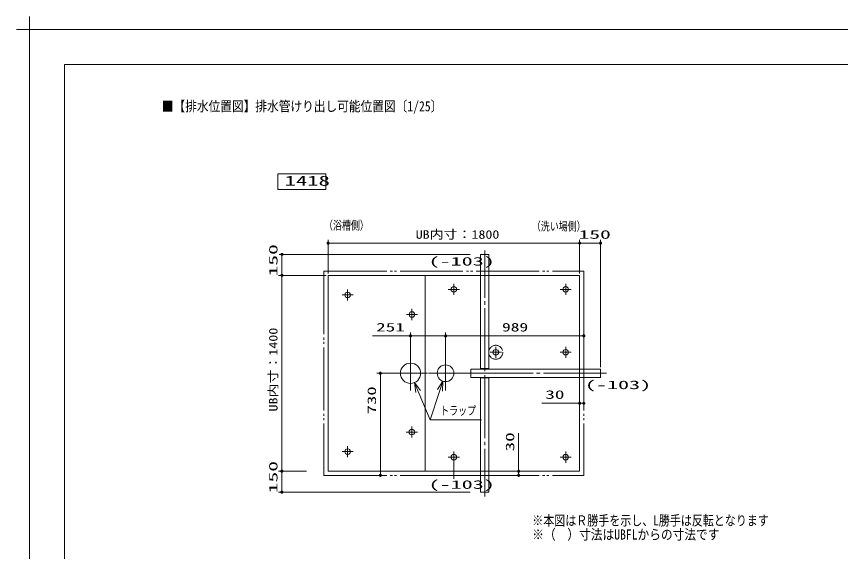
# Model space of a CAD drawing. Units: millimetres on the paper, scale 1:25. Extents: x -305 to 305, y -152 to 152.
# Drawn here: x -304.8 to -69, y -0.7 to 152.3 of the extents above; entities that cross this region are included whole.
import ezdxf
from ezdxf.enums import TextEntityAlignment as Align

# ---------------------------------------------------------------- set-up
doc = ezdxf.new("R2010")
doc.units = ezdxf.units.MM
for name, pattern in [('LONG_CHAIN', [21, 18, -1, 1, -1]), ('LONG_DASHED2', [13, 12, -1]), ('LONG_DOUBLE_CHAIN', [21.8, 18, -1, 0.6, -0.6, 0.6, -1])]:
    doc.linetypes.add(name, pattern=pattern)
doc.layers.add('0-0_PV', color=7, linetype='Continuous')
for name, color, linetype, lineweight in [('0-1_TV', 7, 'Continuous', 9), ('0-2_0', 7, 'Continuous', 9), ('0-3_1図面枠', 7, 'Continuous', 9), ('0-4_図面枠', 3, 'Continuous', 9), ('0-5_DEFPOINTS', 7, 'Continuous', 9)]:
    doc.layers.add(name, color=color, linetype=linetype, lineweight=lineweight)
doc.styles.add('ＭＳ ゴシック', font='')
doc.styles.get('ＭＳ ゴシック').set_extended_font_data('MS Gothic')

# ---------------------------------------------------------------- blocks, each defined once
blk = doc.blocks.new('_DOTSMALL')
at = {"layer": '0-2_0'}
for p, q in [((0.0746, 0.1), (-0.0746, 0.1)), ((0.1223, -0.0248), (-0.1223, -0.0248))]:
    blk.add_line(p, q, dxfattribs=at)
for points in [[(0.125, 0), (0.124, 0.0157), (0.1211, 0.0311), (0.1162, 0.046), (0.1095, 0.0602), (0.1011, 0.0735), (0.0911, 0.0856), (0.0797, 0.0963), (0.067, 0.1055), (0.0532, 0.1131), (0.0386, 0.1189), (0.0234, 0.1228), (0.0078, 0.1248), (-0.0078, 0.1248), (-0.0234, 0.1228), (-0.0386, 0.1189), (-0.0532, 0.1131), (-0.067, 0.1055), (-0.0797, 0.0963), (-0.0911, 0.0856), (-0.1011, 0.0735), (-0.1095, 0.0602), (-0.1162, 0.046), (-0.1211, 0.0311), (-0.124, 0.0157), (-0.125, 0), (0, 0)], [(-0.125, 0), (-0.124, -0.0157), (-0.1211, -0.0311), (-0.1162, -0.046), (-0.1095, -0.0602), (-0.1011, -0.0735), (-0.0911, -0.0856), (-0.0797, -0.0963), (-0.067, -0.1055), (-0.0532, -0.1131), (-0.0386, -0.1189), (-0.0234, -0.1228), (-0.0078, -0.1248), (0.0078, -0.1248), (0.0234, -0.1228), (0.0386, -0.1189), (0.0532, -0.1131), (0.067, -0.1055), (0.0797, -0.0963), (0.0911, -0.0856), (0.1011, -0.0735), (0.1095, -0.0602), (0.1162, -0.046), (0.1211, -0.0311), (0.124, -0.0157), (0.125, 0), (0, 0)]]:
    blk.add_lwpolyline(points, close=True, dxfattribs=at)
blk = doc.blocks.new('グループ-6')
at = {"layer": '0-3_1図面枠'}
for p, q in [((-4200, 2895), (-4200, 3045)), ((-4275, 2970), (-4125, 2970))]:
    blk.add_line(p, q, dxfattribs=at)
blk = doc.blocks.new('_OPEN30')
at = {"layer": '0-2_0'}
blk.add_line((0, 0), (-1, 0), dxfattribs=at)
blk.add_lwpolyline([(-1, 0.2679), (0, 0), (-1, -0.2679)], dxfattribs=at)

msp = doc.modelspace()

# ---------------------------------------------------------------- linework, layer by layer
at = {"layer": '0-1_TV'}
for p, q in [((-229.965, 107.278), (-229.965, 102.778)), ((-229.965, 107.278), (-216.215, 107.278)), ((-216.215, 107.278), (-216.215, 102.778)), ((-229.965, 102.778), (-216.215, 102.778)), ((-215.612, 78.73), (-215.612, 88.43)), ((-215.612, 87.43), (-143.612, 87.43)), ((-143.612, 78.73), (-143.612, 88.43)), ((-143.612, 87.43), (-137.612, 87.43)), ((-137.612, 51.93), (-137.612, 88.43)), ((-174.912, 84.23), (-229.612, 84.23)), ((-228.812, 78.23), (-228.812, 84.23)), ((-171.972, 51.55), (-171.972, 84.23)), ((-171.972, 84.23), (-169.572, 84.23)), ((-169.572, 51.55), (-169.572, 84.23)), ((-216.112, 78.23), (-229.812, 78.23)), ((-229.312, 78.23), (-229.612, 78.23)), ((-228.812, 22.23), (-228.812, 78.23)), ((-215.612, 78.23), (-143.612, 78.23)), ((-215.612, 78.23), (-215.612, 22.23)), ((-187.812, 78.23), (-187.812, 22.23)), ((-143.612, 78.23), (-143.612, 22.23)), ((-143.612, 75.73), (-143.612, 40.646)), ((-142.412, 76.93), (-142.412, 40.646)), ((-192.012, 50.73), (-192.012, 61.915)), ((-181.972, 50.73), (-181.972, 61.915)), ((-142.412, 55.827), (-142.412, 61.915)), ((-192.012, 60.915), (-202.851, 60.915)), ((-192.012, 60.915), (-181.972, 60.915)), ((-189.692, 60.915), (-187.372, 60.915)), ((-181.972, 60.915), (-142.412, 60.915)), ((-192.512, 50.23), (-201.623, 50.23)), ((-200.623, 50.23), (-200.623, 21.03)), ((-174.772, 51.43), (-174.772, 49.03)), ((-137.612, 51.43), (-174.772, 51.43)), ((-171.972, 51.55), (-169.572, 51.55)), ((-137.612, 51.43), (-137.612, 49.03)), ((-137.612, 49.03), (-174.772, 49.03)), ((-171.972, 48.91), (-169.572, 48.91)), ((-171.972, 48.91), (-171.972, 16.23)), ((-169.572, 48.91), (-169.572, 16.23)), ((-186.397, 36.943), (-189.805, 45.007)), ((-143.612, 41.646), (-154.443, 41.646)), ((-142.412, 41.646), (-143.612, 41.646)), ((-161.065, 22.23), (-161.065, 33.061)), ((-179.612, 26.891), (-179.612, 20.003)), ((-221.75, 22.23), (-229.812, 22.23)), ((-228.812, 16.23), (-228.812, 22.23)), ((-215.612, 22.23), (-143.612, 22.23)), ((-215.112, 22.23), (-160.065, 22.23)), ((-161.065, 22.23), (-161.065, 21.03)), ((-203.274, 21.03), (-199.623, 21.03)), ((-185.739, 21.03), (-160.065, 21.03)), ((-174.912, 16.23), (-229.812, 16.23)), ((-171.972, 16.23), (-169.572, 16.23))]:
    msp.add_line(p, q, dxfattribs=at)
at = {"layer": '0-1_TV', "linetype": 'LONG_CHAIN'}
for p, q in [((-170.772, 50.818), (-170.772, 85.3)), ((-179.612, 75.83), (-179.612, 72.63)), ((-147.612, 75.83), (-147.612, 72.63)), ((-210.012, 74.23), (-210.012, 71.03)), ((-181.212, 74.23), (-178.012, 74.23)), ((-149.212, 74.23), (-146.012, 74.23)), ((-211.612, 72.63), (-208.412, 72.63)), ((-191.594, 68.63), (-191.594, 65.43)), ((-193.194, 67.03), (-189.994, 67.03)), ((-167.612, 57.83), (-167.612, 54.63)), ((-147.612, 57.83), (-147.612, 54.63)), ((-192.012, 55.13), (-192.012, 45.33)), ((-181.972, 55.13), (-181.972, 45.33)), ((-169.212, 56.23), (-166.012, 56.23)), ((-149.212, 56.23), (-146.012, 56.23)), ((-196.912, 50.23), (-187.112, 50.23)), ((-186.872, 50.23), (-177.072, 50.23)), ((-184.432, 50.23), (-174.632, 50.23)), ((-135.915, 50.23), (-177.212, 50.23)), ((-170.772, 49.642), (-170.772, 14.946)), ((-193.212, 33.43), (-190.012, 33.43)), ((-191.612, 35.03), (-191.612, 31.83)), ((-210.012, 29.43), (-210.012, 26.23)), ((-211.612, 27.83), (-208.412, 27.83)), ((-181.212, 26.23), (-178.012, 26.23)), ((-179.612, 27.83), (-179.612, 24.63)), ((-149.212, 26.23), (-146.012, 26.23)), ((-147.612, 27.83), (-147.612, 24.63))]:
    msp.add_line(p, q, dxfattribs=at)
at = {"layer": '0-1_TV', "linetype": 'LONG_DOUBLE_CHAIN'}
for p, q in [((-216.812, 79.43), (-142.412, 79.43)), ((-216.812, 79.43), (-216.812, 21.03)), ((-142.412, 79.43), (-142.412, 21.03)), ((-216.812, 21.03), (-142.412, 21.03))]:
    msp.add_line(p, q, dxfattribs=at)
at = {"layer": '0-1_TV'}
msp.add_lwpolyline([(-171.684, 36.943), (-186.397, 36.943), (-183.606, 45.325)], dxfattribs=at)
for centre, radius in [((-210.012, 72.63), 0.8), ((-179.612, 74.23), 0.8), ((-147.612, 74.23), 0.8), ((-191.594, 67.03), 0.8), ((-167.612, 56.23), 0.8), ((-147.612, 56.23), 0.8), ((-192.012, 50.23), 2.9), ((-181.972, 50.23), 2.4), ((-191.612, 33.43), 0.8), ((-210.012, 27.83), 0.8), ((-179.612, 26.23), 0.8), ((-147.612, 26.23), 0.8)]:
    msp.add_circle(centre, radius, dxfattribs=at)
at = {"layer": '0-1_TV', "linetype": 'LONG_DASHED2'}
msp.add_circle((-167.612, 56.23), 2, dxfattribs=at)
at = {"layer": '0-4_図面枠'}
msp.add_lwpolyline([(-291.017, -138.498), (108.983, -138.498), (108.983, 138.502), (-291.017, 138.502)], close=True, dxfattribs=at)
at = {"layer": '0-5_DEFPOINTS'}
for p in [(118.983, 148.502), (-301.017, -148.498)]:
    msp.add_line(p, (-301.017, 148.502), dxfattribs=at)

# ---------------------------------------------------------------- block references
at = {"layer": '0-1_TV'}
for name, p, xscale, yscale, rotation in [('_DOTSMALL', (-215.612, 87.43), 2.32, 2.32, 180), ('_DOTSMALL', (-143.612, 87.43), 2.32, 2.32, 180), ('_DOTSMALL', (-228.812, 84.23), 2.32, 2.32, 90), ('_DOTSMALL', (-228.812, 78.23), 2.32, 2.32, 270), ('_DOTSMALL', (-228.812, 78.23), 2.32, 2.32, 90), ('_DOTSMALL', (-192.012, 60.915), 2.32, 2.32, 180), ('_DOTSMALL', (-181.972, 60.915), 2.32, 2.32, 180), ('_DOTSMALL', (-200.623, 50.23), 2.32, 2.32, 90), ('_OPEN30', (-190.883, 47.559), 2.77, 2.77, 112.90995), ('_OPEN30', (-182.73, 47.953), 2.77, 2.77, 71.58123), ('_DOTSMALL', (-142.412, 41.646), 2.32, 2.32, 180), ('_DOTSMALL', (-228.812, 22.23), 2.32, 2.32, 90), ('_DOTSMALL', (-228.812, 22.23), 2.32, 2.32, 270), ('_DOTSMALL', (-200.623, 21.03), 2.32, 2.32, 270), ('_DOTSMALL', (-161.065, 22.23), 2.32, 2.32, 270), ('_DOTSMALL', (-161.065, 21.03), 2.32, 2.32, 90), ('_DOTSMALL', (-228.812, 16.23), 2.32, 2.32, 270)]:
    msp.add_blockref(name, p, dxfattribs=dict(at, xscale=xscale, yscale=yscale, rotation=rotation))
at = {"layer": '0-1_TV', "xscale": 2.32, "yscale": 2.32}
for p in [(-143.612, 87.43), (-137.612, 87.43), (-181.972, 60.915), (-142.412, 60.915), (-143.612, 41.646)]:
    msp.add_blockref('_DOTSMALL', p, dxfattribs=at)
at = {"layer": '0-3_1図面枠', "xscale": 0.05, "yscale": 0.05}
msp.add_blockref('グループ-6', (-91.017, 0.002), dxfattribs=at)

# ---------------------------------------------------------------- texts
at = {"layer": '0-0_PV', "style": 'ＭＳ ゴシック', "width": 0.85}
msp.add_text('■【排水位置図】排水管けり出し可能位置図〔1/25〕', height=2.886, dxfattribs=at).set_placement((-263.187, 124.275), align=Align.BOTTOM_LEFT)
at = {"layer": '0-1_TV', "style": 'ＭＳ ゴシック'}
for s, height, width, p in [('1418', 2.886, 1.65, (-228.04, 102.973)), ('（浴槽側）', 2.441, 0.75, (-216.762, 90.561)), ('（洗い場側）', 2.441, 0.75, (-157.291, 90.304)), ('UB内寸：1800', 2.441, 1.2, (-190.534, 87.96)), ('150', 2.441, 1.85, (-143.914, 87.96)), ('(-103)', 2.441, 1.9, (-186.837, 80.292)), ('251', 2.441, 1.65, (-201.851, 61.445)), ('989', 2.444, 1.5, (-165.826, 61.445)), ('(-103)', 2.441, 1.9, (-142.092, 44.964)), ('30', 2.441, 1.65, (-153.443, 42.176)), ('トラップ', 2.441, 0.75, (-183.504, 37.567)), ('(-103)', 2.441, 1.9, (-186.831, 16.46)), ('※本図はＲ勝手を示し、L勝手は反転となります', 2.886, 0.8, (-157.174, 5.84)), ('※（\u3000）寸法はUBFLからの寸法です', 2.889, 0.85, (-157.175, 1.82))]:
    msp.add_text(s, height=height, dxfattribs=dict(at, width=width)).set_placement(p, align=Align.BOTTOM_LEFT)
for s, width, p in [('150', 1.85, (-229.342, 77.928)), ('UB内寸：1400', 1.2, (-229.342, 39.308)), ('730', 1.6, (-201.153, 38.514)), ('30', 1.65, (-161.595, 27.87)), ('150', 1.85, (-229.342, 15.928))]:
    msp.add_text(s, height=2.441, rotation=90, dxfattribs=dict(at, width=width)).set_placement(p, align=Align.BOTTOM_LEFT)

doc.saveas('drawing.dxf')
